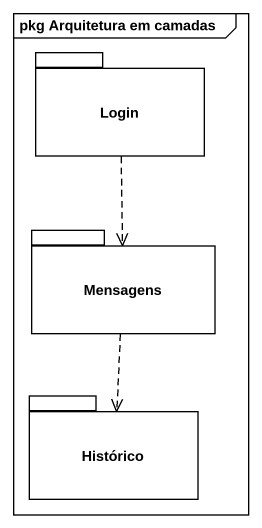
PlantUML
@startuml
mainframe pkg Arquitetura em camadas
package Login {
}
package Mensagens {
}
package Histórico {
}
Login ..> Mensagens
Mensagens ..> Histórico
@enduml
